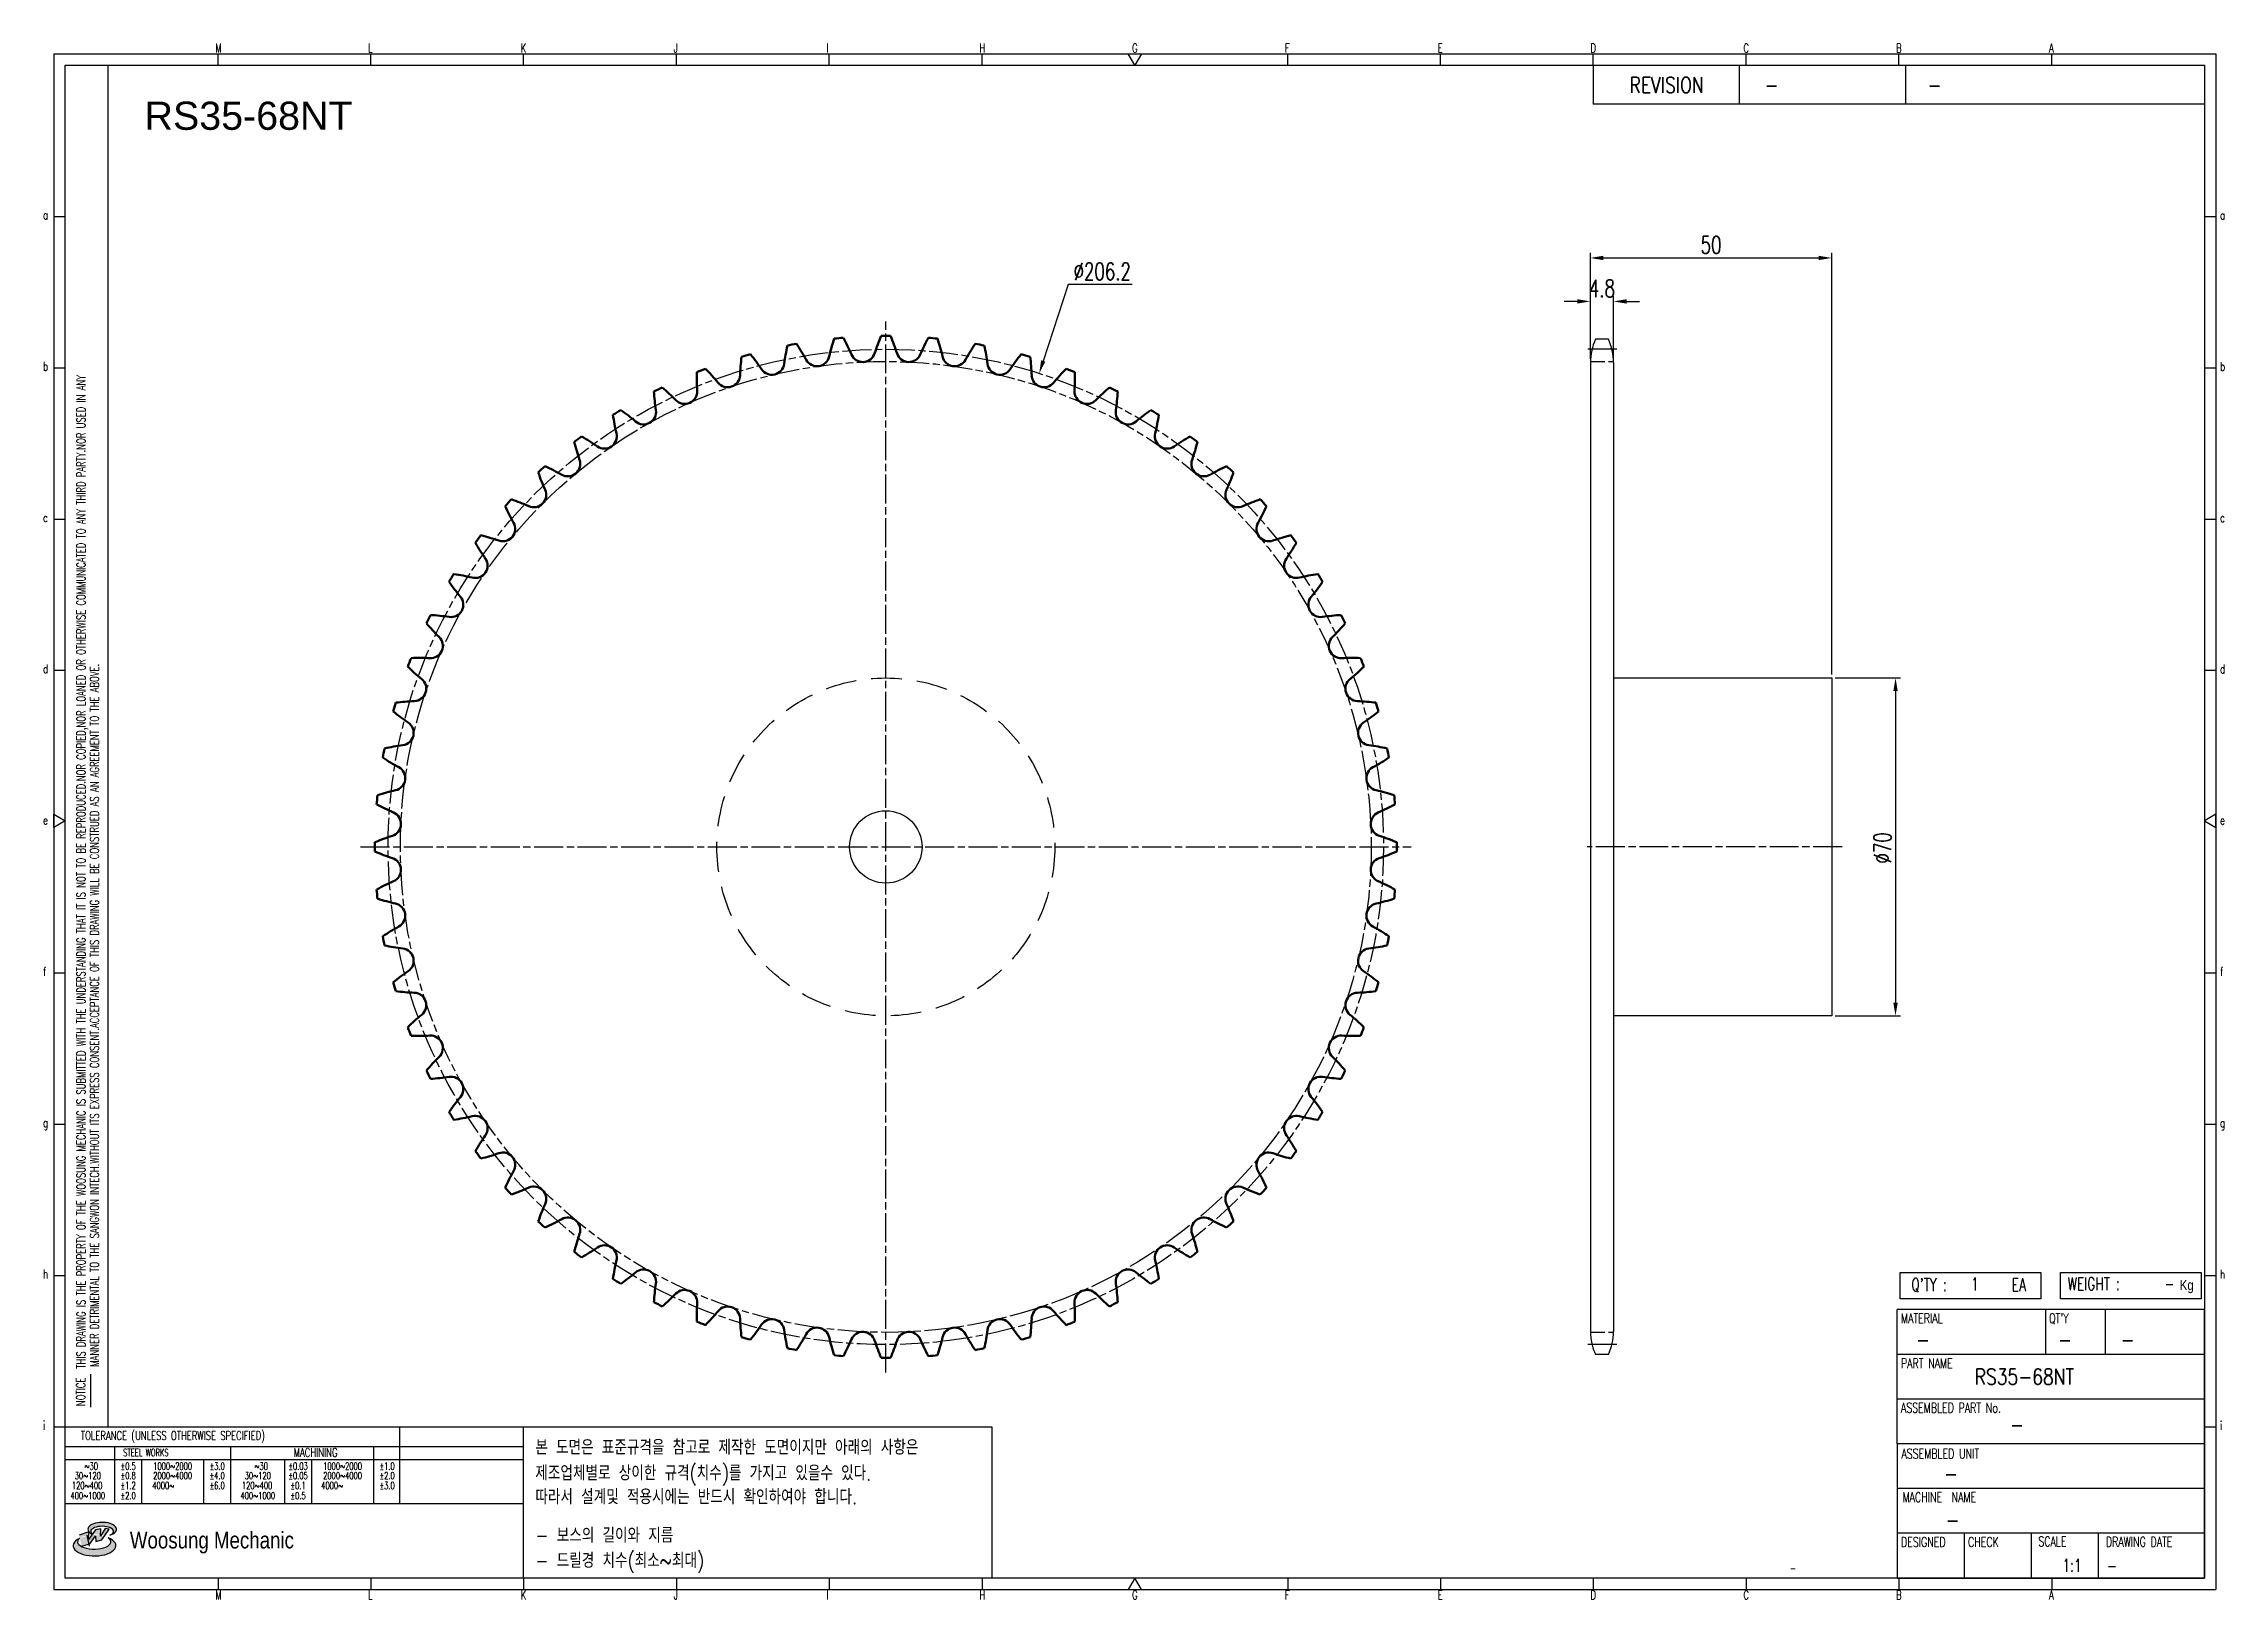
# Model space of a CAD drawing. Header units: millimetres. Extents: x -44812 to -44360, y 1096 to 1418.
import ezdxf
from ezdxf.enums import TextEntityAlignment as Align

# ---------------------------------------------------------------- set-up
doc = ezdxf.new("R2010")
doc.units = ezdxf.units.MM
for name, pattern in [('AM_ISO02W050', [7.5, 6, -1.5]), ('AM_ISO02W050x2', [3.75, 3, -0.75]), ('AM_ISO08W050', [18, 12, -1.5, 3, -1.5]), ('AM_ISO08W050x2', [9, 6, -0.75, 1.5, -0.75]), ('HIDDEN', [9.525, 6.35, -3.175])]:
    doc.linetypes.add(name, pattern=pattern)
for name, color, linetype, lineweight in [('AM_0N', 7, 'Continuous', 50), ('AM_3N', 6, 'AM_ISO02W050', 25), ('AM_7', 4, 'AM_ISO08W050', 25), ('AM_7N', 4, 'AM_ISO08W050', 25)]:
    doc.layers.add(name, color=color, linetype=linetype, lineweight=lineweight)
for name, color, linetype in [('HL', 2, 'HIDDEN'), ('S-DIM', 7, 'Continuous'), ('TITLE', 7, 'Continuous'), ('도면레이아웃', 7, 'Continuous')]:
    doc.layers.add(name, color=color, linetype=linetype)
doc.styles.add('HAN', font='ROMANS.shx', dxfattribs={"width": 0.7, "bigfont": 'whgtxt.shx'})
doc.styles.add('HKD_ST2', font='romans.shx', dxfattribs={"width": 0.7, "height": 4, "bigfont": '@extfont2.shx'})
doc.styles.add('HSG', font='SIMPLEX.shx', dxfattribs={"width": 0.7, "bigfont": 'HSG.shx'})
doc.styles.add('ROMANS', font='romans.shx', dxfattribs={"width": 0.7, "bigfont": 'whgtxt.shx'})
doc.styles.add('SLDTEXTSTYLE4', font='arial.ttf', dxfattribs={"width": 0.8})
doc.styles.get("Standard").update_dxf_attribs({"font": 'arial.ttf'})
doc.dimstyles.new('APP6', dxfattribs={"dimscale": 1.5, "dimtxt": 2.4, "dimasz": 1.8, "dimexe": 0.7, "dimexo": 0.5, "dimgap": 0.6, "dimtad": 1, "dimtoh": 1, "dimdec": 1, "dimrnd": 0.01, "dimzin": 9, "dimdsep": 46, "dimtxsty": 'HSG', "dimcen": 0, "dimclrd": 1, "dimclre": 1, "dimclrt": 256, "dimazin": 2, "dimtp": 1, "dimtm": 1, "dimtfac": 0.5, "dimtdec": 1, "dimtofl": 0, "dimtmove": 0, "dimatfit": 3, "dimfxl": 0, "dimtvp": 1, "dimtolj": 2, "dimlwd": -1, "dimlwe": -1, "dimarcsym": 0})

# ---------------------------------------------------------------- blocks, each defined once
blk = doc.blocks.new('SUYWSHJH')
at = {"layer": '도면레이아웃'}
h = blk.add_hatch(color=10, dxfattribs=at)
h.paths.add_polyline_path([(1.544, 35.177), (1.554, 34.966), (1.779, 35.034), (2.054, 35.422), (1.908, 35.446), (1.728, 35.167), (1.741, 35.439), (1.547, 35.405), (1.292, 35.041), (1.295, 35.33), (0.943, 35.208), (1.03, 34.8), (1.336, 34.885)])
edge = h.paths.add_edge_path()
edge.add_ellipse((1.795, 35.421), major_axis=(-0.53, 0), ratio=0.487785, start_angle=122.36065, end_angle=403.39574)
edge.add_line((1.411, 35.244), (1.419, 35.261))
edge.add_ellipse((1.798, 35.344), major_axis=(-0.423, 0), ratio=0.444396, start_angle=131.58977, end_angle=386.19408, ccw=False)
edge = h.paths.add_edge_path()
edge.add_ellipse((1.512, 34.815), major_axis=(-0.793, 0), ratio=0.480113, start_angle=314.67633, end_angle=590.85213)
edge.add_ellipse((1.501, 34.958), major_axis=(-0.62, 0), ratio=0.43311, start_angle=331.7024, end_angle=574.42495, ccw=False)
for p, q in [((0, 90.118), (80.15, 90.118)), ((0, 90.118), (0, 33.191)), ((6.089, 89.693), (6.089, 90.118)), ((11.753, 89.693), (11.753, 90.118)), ((17.418, 89.693), (17.418, 90.118)), ((23.082, 89.693), (23.082, 90.118)), ((28.746, 89.693), (28.746, 90.118)), ((34.411, 89.693), (34.411, 90.118)), ((45.739, 89.693), (45.739, 90.118)), ((51.404, 89.693), (51.404, 90.118)), ((57.068, 89.693), (57.068, 90.118)), ((62.732, 89.693), (62.732, 90.118)), ((68.397, 89.693), (68.397, 90.118)), ((74.061, 89.693), (74.061, 90.118)), ((80.15, 90.118), (80.15, 33.191)), ((0, 84.085), (0.425, 84.085)), ((79.725, 84.085), (80.15, 84.085)), ((0, 78.478), (0.425, 78.478)), ((79.725, 78.478), (80.15, 78.478)), ((0, 72.87), (0.425, 72.87)), ((79.725, 72.87), (80.15, 72.87)), ((0, 67.262), (0.425, 67.262)), ((79.725, 67.262), (80.15, 67.262)), ((0, 56.047), (0.425, 56.047)), ((79.725, 56.047), (80.15, 56.047)), ((0, 50.439), (0.425, 50.439)), ((79.725, 50.439), (80.15, 50.439)), ((0, 44.832), (0.425, 44.832)), ((79.725, 44.832), (80.15, 44.832)), ((1.377, 39.947), (1.377, 41.174)), ((0, 39.224), (0.425, 39.224)), ((79.725, 39.224), (80.15, 39.224)), ((0, 33.191), (80.15, 33.191)), ((6.089, 33.616), (6.089, 33.191)), ((11.753, 33.616), (11.753, 33.191)), ((17.418, 33.616), (17.418, 33.191)), ((23.082, 33.616), (23.082, 33.191)), ((28.746, 33.616), (28.746, 33.191)), ((34.411, 33.616), (34.411, 33.191)), ((45.739, 33.616), (45.739, 33.191)), ((51.404, 33.616), (51.404, 33.191)), ((57.068, 33.616), (57.068, 33.191)), ((62.732, 33.616), (62.732, 33.191)), ((68.397, 33.616), (68.397, 33.191)), ((74.061, 33.616), (74.061, 33.191))]:
    blk.add_line(p, q)
at = {"color": 2}
for p, q in [((2.017, 39.224), (2.017, 89.693)), ((0.425, 39.224), (17.418, 39.224)), ((12.816, 39.224), (12.816, 36.382)), ((17.418, 33.616), (17.418, 39.224)), ((0.425, 38.487), (17.418, 38.487)), ((0.425, 38.012), (17.418, 38.012)), ((2.257, 38.487), (2.257, 36.382)), ((3.257, 38.012), (3.257, 36.382)), ((5.557, 38.012), (5.557, 36.382)), ((6.557, 38.5), (6.557, 36.382)), ((8.557, 38.012), (8.557, 36.382)), ((9.557, 38.026), (9.557, 36.382)), ((11.857, 38.487), (11.857, 36.382)), ((0.425, 36.382), (17.418, 36.382))]:
    blk.add_line(p, q, dxfattribs=at)
at = {"color": 6, "ltscale": 0.5}
for p, q in [((57.068, 89.693), (57.068, 88.246)), ((62.47, 89.693), (62.47, 88.246)), ((68.635, 89.693), (68.635, 88.246)), ((79.725, 88.246), (57.068, 88.246)), ((68.336, 38.59), (68.336, 43.563)), ((79.725, 43.563), (68.336, 43.563)), ((73.827, 43.563), (73.827, 41.905)), ((76.037, 43.563), (76.037, 41.905)), ((79.725, 38.59), (79.725, 43.563)), ((79.725, 41.905), (68.336, 41.905)), ((79.725, 40.248), (68.336, 40.248)), ((68.336, 38.59), (68.336, 33.616)), ((79.725, 38.59), (68.336, 38.59)), ((79.725, 33.616), (79.725, 38.59)), ((79.725, 36.932), (68.336, 36.932)), ((79.725, 35.274), (68.336, 35.274)), ((70.822, 33.616), (70.822, 35.274)), ((73.309, 33.616), (73.309, 35.274)), ((75.796, 33.616), (75.796, 35.274)), ((68.336, 33.616), (79.725, 33.616))]:
    blk.add_line(p, q, dxfattribs=at)
for points in [[(40.075, 89.693), (39.83, 90.118), (40.32, 90.118)], [(0.425, 89.693), (79.725, 89.693), (79.725, 33.616), (0.425, 33.616)], [(0.425, 61.679), (0, 61.433), (0, 61.924)], [(79.725, 61.679), (80.15, 61.433), (80.15, 61.924)], [(40.075, 33.616), (39.83, 33.191), (40.32, 33.191)]]:
    blk.add_lwpolyline(points, close=True)
at = {"layer": 'TITLE', "color": 20}
for p, q in [((68.449, 43.961), (68.449, 44.936)), ((68.449, 44.936), (73.654, 44.936)), ((73.654, 44.936), (73.654, 43.961)), ((74.39, 43.961), (74.39, 44.936)), ((74.39, 44.936), (79.595, 44.936)), ((79.595, 44.936), (79.595, 43.961)), ((73.654, 43.961), (68.449, 43.961)), ((79.595, 43.961), (74.39, 43.961))]:
    blk.add_line(p, q, dxfattribs=at)
at = {"layer": '도면레이아웃'}
for p, q in [((1.295, 35.33), (0.943, 35.208)), ((1.03, 34.8), (1.336, 34.885)), ((1.224, 35.208), (1.311, 34.8)), ((1.224, 35.208), (1.224, 35.208)), ((1.547, 35.405), (1.292, 35.041)), ((1.292, 35.041), (1.295, 35.33)), ((1.336, 34.885), (1.544, 35.177)), ((1.419, 35.261), (1.411, 35.244)), ((1.544, 35.177), (1.554, 34.966)), ((1.741, 35.439), (1.547, 35.405)), ((1.554, 34.966), (1.779, 35.034)), ((1.908, 35.446), (1.728, 35.167)), ((1.728, 35.167), (1.741, 35.439)), ((1.779, 35.034), (2.054, 35.422)), ((2.054, 35.422), (1.908, 35.446))]:
    blk.add_line(p, q, dxfattribs=at)
for centre, major_axis, ratio, start_param, end_param in [((1.795, 35.421), (-0.53, 0), 0.487785, 2.135596, 7.040584), ((1.512, 34.815), (-0.793, 0), 0.480113, 5.492138, 10.312315), ((1.501, 34.958), (-0.62, 0), 0.43311, 5.789299, 10.025607), ((1.798, 35.344), (-0.423, 0), 0.444396, 2.296675, 6.740358)]:
    blk.add_ellipse(centre, major_axis=major_axis, ratio=ratio, start_param=start_param, end_param=end_param, dxfattribs=at)
at = {"color": 4, "style": 'HKD_ST2', "width": 0.7}
for s, p in [('M', (5.988, 90.164)), ('L', (11.652, 90.164)), ('K', (17.316, 90.164)), ('J', (22.981, 90.164)), ('I', (28.645, 90.164)), ('H', (34.309, 90.164)), ('G', (39.974, 90.164)), ('F', (45.638, 90.164)), ('E', (51.302, 90.164)), ('D', (56.967, 90.164)), ('C', (62.631, 90.164)), ('B', (68.295, 90.164)), ('A', (73.96, 90.164)), ('a', (-0.395, 83.976)), ('a', (80.305, 83.97)), ('b', (-0.395, 78.368)), ('b', (80.305, 78.362)), ('c', (-0.395, 72.76)), ('c', (80.305, 72.754)), ('d', (-0.395, 67.153)), ('d', (80.305, 67.147)), ('e', (-0.395, 61.545)), ('e', (80.305, 61.539)), ('f', (-0.395, 55.937)), ('f', (80.305, 55.931)), ('g', (-0.395, 50.33)), ('g', (80.305, 50.324)), ('h', (-0.395, 44.722)), ('h', (80.305, 44.716)), ('i', (-0.395, 39.114)), ('i', (80.305, 39.108)), ('M', (5.988, 32.824)), ('L', (11.652, 32.824)), ('K', (17.316, 32.824)), ('J', (22.981, 32.824)), ('I', (28.645, 32.824)), ('H', (34.309, 32.824)), ('G', (39.974, 32.824)), ('F', (45.638, 32.824)), ('E', (51.302, 32.824)), ('D', (56.967, 32.824)), ('C', (62.631, 32.824)), ('B', (68.295, 32.824)), ('A', (73.96, 32.824))]:
    blk.add_text(s, height=0.326, dxfattribs=at).set_placement(p)
for s, height, style, width, p in [('REVISION', 0.5806, 'HAN', 0.8, (58.415, 88.664)), ('-', 0.581, 'HAN', 0.8, (63.426, 88.664)), ('-', 0.581, 'HAN', 0.8, (69.468, 88.664)), ("Q'TY : ", 0.4746, 'HKD_ST2', 0.7, (68.857, 44.253)), ('1', 0.475, 'HKD_ST2', 0.7, (71.071, 44.275)), ('EA', 0.4746, 'HKD_ST2', 0.7, (72.578, 44.253)), ('WEIGHT : ', 0.4746, 'HKD_ST2', 0.7, (74.65, 44.286)), ('-', 0.581, 'HAN', 0.8, (69.029, 42.157)), ('-', 0.581, 'HAN', 0.8, (74.289, 42.157)), ('-', 0.581, 'HAN', 0.8, (76.623, 42.157)), ('-', 0.581, 'HAN', 0.8, (72.515, 39.013)), ('-', 0.581, 'HAN', 0.8, (70.067, 37.189)), ('-', 0.581, 'HAN', 0.8, (70.126, 35.48)), ('1:1', 0.4746, 'HKD_ST2', 0.7, (74.458, 33.848)), ('-', 0.475, 'HKD_ST2', 0.7, (76.112, 33.837))]:
    blk.add_text(s, height=height, dxfattribs=dict(style=style, width=width)).set_placement(p)
at = {"color": 1, "style": 'HKD_ST2', "width": 0.7}
for s, p in [(' THIS DRAWING IS THE PROPERTY OF THE WOOSUNG MECHANIC IS SUBMITTED WITH THE UNDERSTANDING THAT IT IS NOT TO BE REPRODUCED.NOR COPIED,NOR LOANED OR OTHERWISE COMMUNICATED TO ANY THIRD PARTY.NOR USED IN ANY', (1.173, 41.217)), ('MANNER DETRIMENTAL TO THE SANGWON INTECH.WITHOUT ITS EXPRESS CONSENT.ACCEPTANCE OF THIS DRAWING WILL BE CONSTRUED AS AN AGREEMENT TO THE ABOVE.', (1.672, 41.447))]:
    blk.add_text(s, height=0.326266, rotation=90, dxfattribs=at).set_placement(p)
at = {"style": 'HKD_ST2', "width": 0.7}
blk.add_text('-', height=0.475, dxfattribs=at).set_placement((78.613, 44.286), align=Align.RIGHT)
at = {"color": 4, "style": 'HKD_ST2', "width": 0.7}
for s, height, p in [('MATERIAL', 0.3651, (68.474, 43.425)), ("QT'Y", 0.3651, (73.965, 43.425)), ('PART NAME', 0.3651, (68.474, 41.756)), ('ASSEMBLED PART No.', 0.36511, (68.474, 40.109)), ('ASSEMBLED UNIT', 0.36511, (68.49, 38.408)), ('MACHINE  NAME', 0.36511, (68.532, 36.794)), ('DESIGNED', 0.3651, (68.474, 35.136)), ('CHECK', 0.3651, (70.961, 35.136)), ('SCALE', 0.3651, (73.566, 35.153)), ('DRAWING DATE', 0.36511, (76.071, 35.141))]:
    blk.add_text(s, height=height, dxfattribs=at).set_placement(p, align=Align.TOP_LEFT)
at = {"style": 'HKD_ST2', "width": 0.7}
blk.add_text('NOTICE', height=0.3263, rotation=90, dxfattribs=at).set_placement((1.163, 39.988))
for s, height, style, width, p in [('TOLERANCE (UNLESS OTHERWISE SPECIFIED)', 0.32627, 'HKD_ST2', 0.7, (4.417, 38.896)), ('-', 0.326, 'ROMANS', 0.65, (64.469, 33.975))]:
    blk.add_text(s, height=height, dxfattribs=dict(style=style, width=width)).set_placement(p, align=Align.MIDDLE_CENTER)
at = {"color": 4, "style": 'HKD_ST2', "width": 0.7}
for s, height, p in [('STEEL WORKS', 0.26101, (3.416, 38.268)), ('MACHINING', 0.3263, (9.707, 38.27)), ('%%P0.5', 0.261, (2.757, 37.762)), ('%%P0.8', 0.261, (2.757, 37.411)), ('%%P3.0', 0.261, (6.057, 37.762)), ('%%P4.0', 0.261, (6.057, 37.411)), ('%%P0.03', 0.261, (9.057, 37.762)), ('%%P0.05', 0.261, (9.057, 37.411)), ('%%P1.0', 0.261, (12.357, 37.762)), ('%%P2.0', 0.261, (12.357, 37.411)), ('%%P1.2', 0.261, (2.757, 37.045)), ('%%P2.0', 0.261, (2.757, 36.67)), ('%%P6.0', 0.261, (6.057, 37.045)), ('%%P0.1', 0.261, (9.057, 37.045)), ('%%P0.5', 0.261, (9.057, 36.67)), ('%%P3.0', 0.261, (12.357, 37.045))]:
    blk.add_text(s, height=height, dxfattribs=at).set_placement(p, align=Align.MIDDLE)
for s, height, p in [('30%%126120', 0.261, (1.263, 37.411)), ('%%12630', 0.261, (1.389, 37.762)), ('2000%%1264000', 0.26101, (4.407, 37.411)), ('1000%%1262000', 0.26101, (4.407, 37.762)), ('30%%126120', 0.261, (7.563, 37.411)), ('%%12630', 0.261, (7.689, 37.762)), ('2000%%1264000', 0.26101, (10.707, 37.411)), ('1000%%1262000', 0.26101, (10.707, 37.762)), ('400%%1261000', 0.26101, (1.263, 36.67)), ('120%%126400', 0.26101, (1.237, 37.045)), ('4000%%126', 0.261, (4.061, 37.045)), ('400%%1261000', 0.26101, (7.563, 36.67)), ('120%%126400', 0.26101, (7.537, 37.045)), ('4000%%126', 0.261, (10.321, 37.045))]:
    blk.add_text(s, height=height, dxfattribs=at).set_placement(p, align=Align.MIDDLE_CENTER)
at = {"color": 1, "style": 'SLDTEXTSTYLE4', "width": 0.8}
blk.add_text('Woosung Mechanic', height=0.61957, dxfattribs=at).set_placement((2.822, 34.711))
at = {"layer": 'TITLE', "width": 0.8}
blk.add_text('Kg', height=0.3789, dxfattribs=at).set_placement((78.807, 44.286))
blk = doc.blocks.new('*D809')
at = {"layer": 'Defpoints', "color": 0, "transparency": 16777216}
for p in [(-44486.82, 1364.44), (-44491.62, 1351.81), (-44486.82, 1351.81)]:
    blk.add_point(p, dxfattribs=at)
at = {"layer": 'S-DIM', "color": 1, "transparency": 16777216}
for p, q in [((-44491.62, 1352.56), (-44491.62, 1365.49)), ((-44486.82, 1352.56), (-44486.82, 1365.49)), ((-44494.32, 1364.44), (-44497.02, 1364.44)), ((-44484.12, 1364.44), (-44481.42, 1364.44))]:
    blk.add_line(p, q, dxfattribs=at)
for points in [[(-44494.32, 1364.89), (-44494.32, 1363.99), (-44491.62, 1364.44)], [(-44484.12, 1364.89), (-44484.12, 1363.99), (-44486.82, 1364.44)]]:
    blk.add_solid(points, dxfattribs=at)
at = {"layer": 'S-DIM', "transparency": 16777216, "insert": (-44489.22, 1367.14), "char_height": 3.6, "attachment_point": 5, "style": 'HSG'}
blk.add_mtext('\\A2;4.8', dxfattribs=at)
blk = doc.blocks.new('*D810')
at = {"layer": 'Defpoints', "color": 0, "transparency": 16777216}
for p in [(-44441.62, 1373.44), (-44491.62, 1351.81), (-44441.62, 1286.41)]:
    blk.add_point(p, dxfattribs=at)
at = {"layer": 'S-DIM', "color": 1, "transparency": 16777216}
for p, q in [((-44491.62, 1352.56), (-44491.62, 1374.49)), ((-44441.62, 1287.16), (-44441.62, 1374.49)), ((-44488.92, 1373.44), (-44444.32, 1373.44))]:
    blk.add_line(p, q, dxfattribs=at)
for points in [[(-44488.92, 1373.89), (-44488.92, 1372.99), (-44491.62, 1373.44)], [(-44444.32, 1373.89), (-44444.32, 1372.99), (-44441.62, 1373.44)]]:
    blk.add_solid(points, dxfattribs=at)
at = {"layer": 'S-DIM', "transparency": 16777216, "insert": (-44466.62, 1376.14), "char_height": 3.6, "attachment_point": 5, "style": 'HSG'}
blk.add_mtext('\\A2;50', dxfattribs=at)
blk = doc.blocks.new('*D811')
at = {"layer": 'Defpoints', "color": 0, "transparency": 16777216}
for p in [(-44441.62, 1286.41), (-44441.62, 1216.41), (-44428.39, 1216.41)]:
    blk.add_point(p, dxfattribs=at)
at = {"layer": 'S-DIM', "color": 1, "transparency": 16777216}
for p, q in [((-44440.87, 1286.41), (-44427.34, 1286.41)), ((-44428.39, 1283.71), (-44428.39, 1219.11)), ((-44440.87, 1216.41), (-44427.34, 1216.41))]:
    blk.add_line(p, q, dxfattribs=at)
for points in [[(-44428.84, 1283.71), (-44427.94, 1283.71), (-44428.39, 1286.41)], [(-44428.84, 1219.11), (-44427.94, 1219.11), (-44428.39, 1216.41)]]:
    blk.add_solid(points, dxfattribs=at)
at = {"layer": 'S-DIM', "transparency": 16777216, "insert": (-44431.09, 1251.2), "char_height": 3.6, "attachment_point": 5, "rotation": 90, "style": 'HSG'}
blk.add_mtext('\\A2;%%c70', dxfattribs=at)
blk = doc.blocks.new('*D812')
at = {"layer": 'Defpoints', "color": 0, "transparency": 16777216}
for p in [(-44605.83, 1349.51), (-44669.38, 1153.31)]:
    blk.add_point(p, dxfattribs=at)
at = {"layer": 'S-DIM', "color": 1, "transparency": 16777216}
for p, q in [((-44599.85, 1367.96), (-44605, 1352.08)), ((-44586.59, 1367.96), (-44599.85, 1367.96))]:
    blk.add_line(p, q, dxfattribs=at)
blk.add_solid([(-44605.43, 1352.22), (-44604.57, 1351.94), (-44605.83, 1349.51)], dxfattribs=at)
at = {"layer": 'S-DIM', "transparency": 16777216, "insert": (-44592.77, 1370.66), "char_height": 3.6, "attachment_point": 5, "style": 'HSG'}
blk.add_mtext('\\A2;∅206.2', dxfattribs=at)

msp = doc.modelspace()

# ---------------------------------------------------------------- linework, layer by layer
for p, q in [((-44487.89, 1356.61), (-44490.55, 1356.61)), ((-44491.62, 1351.81), (-44491.62, 1151.01)), ((-44486.82, 1351.81), (-44486.82, 1151.01)), ((-44487.89, 1146.21), (-44490.55, 1146.21))]:
    msp.add_line(p, q)
msp.add_lwpolyline([(-44486.82, 1286.41), (-44441.62, 1286.41), (-44441.62, 1216.41), (-44486.82, 1216.41)])
at = {"color": 4}
msp.add_lwpolyline([(-44712.66, 1131.28), (-44615.62, 1131.28), (-44615.62, 1099.93), (-44712.66, 1099.93)], close=True, dxfattribs=at)
msp.add_circle((-44637.61, 1251.41), 7.5)
for centre, start, end in [((-44480.32, 1351.81), 154.8633, 180), ((-44498.12, 1351.81), 0, 25.1367), ((-44480.32, 1151.01), 180, 205.1367), ((-44498.12, 1151.01), 334.8633, 0)]:
    msp.add_arc(centre, 11.3, start, end)
at = {"layer": 'AM_0N'}
for centre, radius, start, end in [((-44637.61, 1251.41), 105.87, 100.0676, 101.1089), ((-44691.57, 1331.91), 42.67, 28.6029, 33.7994), ((-44607.73, 1343.61), 42.67, 162.083, 167.2794), ((-44637.61, 1251.41), 105.87, 94.7735, 95.8148), ((-44683.91, 1336.55), 42.67, 23.3088, 28.5053), ((-44599.35, 1340.46), 42.67, 156.7888, 161.9853), ((-44637.61, 1251.41), 105.87, 89.4794, 90.5206), ((-44675.86, 1340.46), 42.67, 18.0147, 23.2112), ((-44591.3, 1336.55), 42.67, 151.4947, 156.6912), ((-44637.61, 1251.41), 105.87, 84.1852, 85.2265), ((-44667.48, 1343.61), 42.67, 12.7206, 17.917), ((-44583.64, 1331.91), 42.67, 146.2006, 151.3971), ((-44637.61, 1251.41), 105.87, 78.8911, 79.9324), ((-44625.18, 1347.53), 42.67, 172.6712, 177.8676), ((-44637.61, 1251.41), 105.87, 105.3617, 106.403), ((-44698.77, 1326.59), 42.67, 33.8971, 39.0935), ((-44661.22, 1351.82), 2.57, 213.8971, 352.5735), ((-44616.36, 1345.97), 42.67, 167.3771, 172.5735), ((-44651.86, 1353.57), 2.57, 208.6029, 347.2794), ((-44642.37, 1354.45), 2.57, 203.3088, 341.9853), ((-44632.84, 1354.45), 2.57, 198.0147, 336.6912), ((-44623.35, 1353.57), 2.57, 192.7206, 331.3971), ((-44658.85, 1345.97), 42.67, 7.4265, 12.6229), ((-44613.99, 1351.82), 2.57, 187.4265, 326.1029), ((-44576.44, 1326.59), 42.67, 140.9065, 146.1029), ((-44637.61, 1251.41), 105.87, 73.597, 74.6383), ((-44650.03, 1347.53), 42.67, 2.1324, 7.3288), ((-44637.61, 1251.41), 105.87, 115.9499, 116.9912), ((-44711.54, 1314.07), 42.67, 44.4853, 49.6817), ((-44634.1, 1348.26), 42.67, 177.9653, 183.1618), ((-44637.61, 1251.41), 105.87, 110.6558, 111.6971), ((-44705.45, 1320.62), 42.67, 39.1912, 44.3876), ((-44670.38, 1349.21), 2.57, 219.1912, 357.8676), ((-44604.83, 1349.21), 2.57, 182.1324, 320.8088), ((-44569.77, 1320.62), 42.67, 135.6124, 140.8088), ((-44637.61, 1251.41), 105.87, 68.3029, 69.3442), ((-44641.11, 1348.26), 42.67, 356.8382, 2.0347), ((-44563.67, 1314.07), 42.67, 130.3183, 135.5147), ((-44637.61, 1251.41), 105.87, 63.0088, 64.0501), ((-44643.05, 1348.17), 42.67, 183.2594, 188.4559), ((-44679.27, 1345.77), 2.57, 224.4853, 3.1618), ((-44595.94, 1345.77), 2.57, 176.8382, 315.5147), ((-44632.16, 1348.17), 42.67, 351.5441, 356.7406), ((-44637.61, 1251.41), 105.87, 121.2441, 122.2853), ((-44651.96, 1347.26), 42.67, 188.5536, 193.75), ((-44717.01, 1306.98), 42.67, 49.7794, 54.9759), ((-44687.8, 1341.52), 2.57, 229.7794, 8.4559), ((-44587.41, 1341.52), 2.57, 171.5441, 310.2206), ((-44558.2, 1306.98), 42.67, 125.0241, 130.2206), ((-44637.61, 1251.41), 105.87, 57.7147, 58.7559), ((-44623.25, 1347.26), 42.67, 346.25, 351.4464), ((-44637.61, 1251.41), 105.87, 126.5382, 127.5795), ((-44660.74, 1345.53), 42.67, 193.8477, 199.0441), ((-44721.8, 1299.42), 42.67, 55.0735, 60.27), ((-44695.9, 1336.51), 2.57, 235.0735, 13.75), ((-44579.31, 1336.51), 2.57, 166.25, 304.9265), ((-44553.41, 1299.42), 42.67, 119.73, 124.9265), ((-44637.61, 1251.41), 105.87, 52.4205, 53.4618), ((-44614.47, 1345.53), 42.67, 340.9559, 346.1523), ((-44637.61, 1251.41), 105.87, 131.8323, 132.8736), ((-44669.32, 1342.99), 42.67, 199.1418, 204.3382), ((-44725.87, 1291.44), 42.67, 60.3676, 65.5641), ((-44703.5, 1330.76), 2.57, 240.3676, 19.0441), ((-44571.71, 1330.76), 2.57, 160.9559, 299.6324), ((-44549.34, 1291.44), 42.67, 114.4359, 119.6324), ((-44605.89, 1342.99), 42.67, 335.6618, 340.8582), ((-44637.61, 1251.41), 105.87, 47.1264, 48.1677), ((-44710.54, 1324.35), 2.57, 245.6618, 24.3382), ((-44564.67, 1324.35), 2.57, 155.6618, 294.3382), ((-44637.61, 1251.41), 105.87, 137.1264, 138.1677), ((-44677.64, 1339.67), 42.67, 204.4359, 209.6324), ((-44729.18, 1283.13), 42.67, 65.6618, 70.8582), ((-44546.03, 1283.13), 42.67, 109.1418, 114.3382), ((-44597.57, 1339.67), 42.67, 330.3676, 335.5641), ((-44637.61, 1251.41), 105.87, 41.8323, 42.8736), ((-44637.61, 1251.41), 105.87, 142.4205, 143.4618), ((-44731.72, 1274.54), 42.67, 70.9559, 76.1523), ((-44716.96, 1317.31), 2.57, 250.9559, 29.6324), ((-44558.25, 1317.31), 2.57, 150.3676, 289.0441), ((-44543.49, 1274.54), 42.67, 103.8477, 109.0441), ((-44637.61, 1251.41), 105.87, 36.5382, 37.5795), ((-44722.7, 1309.7), 2.57, 256.25, 34.9265), ((-44685.61, 1335.6), 42.67, 209.73, 214.9265), ((-44552.51, 1309.7), 2.57, 145.0735, 283.75), ((-44589.6, 1335.6), 42.67, 325.0735, 330.27), ((-44637.61, 1251.41), 105.87, 147.7147, 148.7559), ((-44693.17, 1330.81), 42.67, 215.0241, 220.2206), ((-44733.45, 1265.76), 42.67, 76.25, 81.4464), ((-44541.76, 1265.76), 42.67, 98.5536, 103.75), ((-44582.04, 1330.81), 42.67, 319.7794, 324.9759), ((-44637.61, 1251.41), 105.87, 31.2441, 32.2853), ((-44727.72, 1301.6), 2.57, 261.5441, 40.2206), ((-44547.49, 1301.6), 2.57, 139.7794, 278.4559), ((-44637.61, 1251.41), 105.87, 153.0088, 154.0501), ((-44700.26, 1325.35), 42.67, 220.3183, 225.5147), ((-44734.37, 1256.86), 42.67, 81.5441, 86.7406), ((-44540.84, 1256.86), 42.67, 93.2594, 98.4559), ((-44574.95, 1325.35), 42.67, 314.4853, 319.6817), ((-44637.61, 1251.41), 105.87, 25.9499, 26.9912), ((-44731.96, 1293.07), 2.57, 266.8382, 45.5147), ((-44543.25, 1293.07), 2.57, 134.4853, 273.1618), ((-44637.61, 1251.41), 105.87, 158.3029, 159.3442), ((-44706.82, 1319.25), 42.67, 225.6124, 230.8088), ((-44734.46, 1247.91), 42.67, 86.8382, 92.0347), ((-44540.75, 1247.91), 42.67, 87.9653, 93.1618), ((-44568.39, 1319.25), 42.67, 309.1912, 314.3876), ((-44637.61, 1251.41), 105.87, 20.6558, 21.6971), ((-44735.4, 1284.19), 2.57, 272.1324, 50.8088), ((-44539.81, 1284.19), 2.57, 129.1912, 267.8676), ((-44637.61, 1251.41), 105.87, 163.597, 164.6383), ((-44712.78, 1312.58), 42.67, 230.9065, 236.1029), ((-44733.72, 1238.98), 42.67, 92.1324, 97.3288), ((-44541.49, 1238.98), 42.67, 82.6712, 87.8676), ((-44562.43, 1312.58), 42.67, 303.8971, 309.0935), ((-44637.61, 1251.41), 105.87, 15.3617, 16.403), ((-44738.01, 1275.03), 2.57, 277.4265, 56.1029), ((-44537.2, 1275.03), 2.57, 123.8971, 262.5735), ((-44637.61, 1251.41), 105.87, 168.8911, 169.9324), ((-44718.11, 1305.38), 42.67, 236.2006, 241.3971), ((-44732.17, 1230.17), 42.67, 97.4265, 102.6229), ((-44543.05, 1230.17), 42.67, 77.3771, 82.5735), ((-44557.1, 1305.38), 42.67, 298.6029, 303.7994), ((-44637.61, 1251.41), 105.87, 10.0676, 11.1089), ((-44739.76, 1265.66), 2.57, 282.7206, 61.3971), ((-44535.45, 1265.66), 2.57, 118.6029, 257.2794), ((-44637.61, 1251.41), 105.87, 174.1852, 175.2265), ((-44729.8, 1221.53), 42.67, 102.7206, 107.917), ((-44545.41, 1221.53), 42.67, 72.083, 77.2794), ((-44637.61, 1251.41), 105.87, 4.7735, 5.8148), ((-44722.74, 1297.72), 42.67, 241.4947, 246.6912), ((-44740.64, 1256.17), 2.57, 288.0147, 66.6912), ((-44534.57, 1256.17), 2.57, 113.3088, 251.9853), ((-44552.47, 1297.72), 42.67, 293.3088, 298.5053), ((-44726.65, 1213.15), 42.67, 108.0147, 113.2112), ((-44637.61, 1251.41), 105.87, 179.4794, 180.5206), ((-44548.56, 1213.15), 42.67, 66.7888, 71.9853), ((-44637.61, 1251.41), 105.87, 359.4794, 0.5206), ((-44726.65, 1289.67), 42.67, 246.7888, 251.9853), ((-44740.64, 1246.65), 2.57, 293.3088, 71.9853), ((-44534.57, 1246.65), 2.57, 108.0147, 246.6912), ((-44548.56, 1289.67), 42.67, 288.0147, 293.2112), ((-44722.74, 1205.1), 42.67, 113.3088, 118.5053), ((-44552.47, 1205.1), 42.67, 61.4947, 66.6912), ((-44637.61, 1251.41), 105.87, 184.7735, 185.8148), ((-44729.8, 1281.29), 42.67, 252.083, 257.2794), ((-44739.76, 1237.16), 2.57, 298.6029, 77.2794), ((-44535.45, 1237.16), 2.57, 102.7206, 241.3971), ((-44545.41, 1281.29), 42.67, 282.7206, 287.917), ((-44637.61, 1251.41), 105.87, 354.1852, 355.2265), ((-44718.11, 1197.44), 42.67, 118.6029, 123.7994), ((-44557.1, 1197.44), 42.67, 56.2006, 61.3971), ((-44637.61, 1251.41), 105.87, 190.0676, 191.1089), ((-44732.17, 1272.65), 42.67, 257.3771, 262.5735), ((-44738.01, 1227.8), 2.57, 303.8971, 82.5735), ((-44537.2, 1227.8), 2.57, 97.4265, 236.1029), ((-44543.05, 1272.65), 42.67, 277.4265, 282.6229), ((-44637.61, 1251.41), 105.87, 348.8911, 349.9324), ((-44712.78, 1190.25), 42.67, 123.8971, 129.0935), ((-44562.43, 1190.25), 42.67, 50.9065, 56.1029), ((-44637.61, 1251.41), 105.87, 195.3617, 196.403), ((-44733.72, 1263.84), 42.67, 262.6712, 267.8676), ((-44735.4, 1218.63), 2.57, 309.1912, 87.8676), ((-44539.81, 1218.63), 2.57, 92.1324, 230.8088), ((-44541.49, 1263.84), 42.67, 272.1324, 277.3288), ((-44637.61, 1251.41), 105.87, 343.597, 344.6383), ((-44706.82, 1183.57), 42.67, 129.1912, 134.3876), ((-44568.39, 1183.57), 42.67, 45.6124, 50.8088), ((-44637.61, 1251.41), 105.87, 200.6558, 201.6971), ((-44734.46, 1254.92), 42.67, 267.9653, 273.1618), ((-44731.96, 1209.75), 2.57, 314.4853, 93.1618), ((-44543.25, 1209.75), 2.57, 86.8382, 225.5147), ((-44540.75, 1254.92), 42.67, 266.8382, 272.0347), ((-44637.61, 1251.41), 105.87, 338.3029, 339.3442), ((-44700.26, 1177.47), 42.67, 134.4853, 139.6817), ((-44574.95, 1177.47), 42.67, 40.3183, 45.5147), ((-44637.61, 1251.41), 105.87, 205.9499, 206.9912), ((-44734.37, 1245.96), 42.67, 273.2594, 278.4559), ((-44727.72, 1201.22), 2.57, 319.7794, 98.4559), ((-44547.49, 1201.22), 2.57, 81.5441, 220.2206), ((-44540.84, 1245.96), 42.67, 261.5441, 266.7406), ((-44637.61, 1251.41), 105.87, 333.0088, 334.0501), ((-44693.17, 1172.01), 42.67, 139.7794, 144.9759), ((-44582.04, 1172.01), 42.67, 35.0241, 40.2206), ((-44637.61, 1251.41), 105.87, 211.2441, 212.2853), ((-44733.45, 1237.06), 42.67, 278.5536, 283.75), ((-44722.7, 1193.12), 2.57, 325.0735, 103.75), ((-44552.51, 1193.12), 2.57, 76.25, 214.9265), ((-44541.76, 1237.06), 42.67, 256.25, 261.4464), ((-44637.61, 1251.41), 105.87, 327.7147, 328.7559), ((-44685.61, 1167.22), 42.67, 145.0735, 150.27), ((-44589.6, 1167.22), 42.67, 29.73, 34.9265), ((-44637.61, 1251.41), 105.87, 216.5382, 217.5795), ((-44731.72, 1228.28), 42.67, 283.8477, 289.0441), ((-44716.96, 1185.52), 2.57, 330.3676, 109.0441), ((-44677.64, 1163.15), 42.67, 150.3676, 155.5641), ((-44558.25, 1185.52), 2.57, 70.9559, 209.6324), ((-44597.57, 1163.15), 42.67, 24.4359, 29.6324), ((-44543.49, 1228.28), 42.67, 250.9559, 256.1523), ((-44637.61, 1251.41), 105.87, 322.4205, 323.4618), ((-44637.61, 1251.41), 105.87, 221.8323, 222.8736), ((-44729.18, 1219.69), 42.67, 289.1418, 294.3382), ((-44710.54, 1178.47), 2.57, 335.6618, 114.3382), ((-44564.67, 1178.47), 2.57, 65.6618, 204.3382), ((-44546.03, 1219.69), 42.67, 245.6618, 250.8582), ((-44637.61, 1251.41), 105.87, 317.1264, 318.1677), ((-44669.32, 1159.83), 42.67, 155.6618, 160.8582), ((-44605.89, 1159.83), 42.67, 19.1418, 24.3382), ((-44637.61, 1251.41), 105.87, 227.1264, 228.1677), ((-44725.87, 1211.38), 42.67, 294.4359, 299.6324), ((-44703.5, 1172.06), 2.57, 340.9559, 119.6324), ((-44660.74, 1157.3), 42.67, 160.9559, 166.1523), ((-44571.71, 1172.06), 2.57, 60.3676, 199.0441), ((-44614.47, 1157.3), 42.67, 13.8477, 19.0441), ((-44549.34, 1211.38), 42.67, 240.3676, 245.5641), ((-44637.61, 1251.41), 105.87, 311.8323, 312.8736), ((-44637.61, 1251.41), 105.87, 232.4205, 233.4618), ((-44721.8, 1203.4), 42.67, 299.73, 304.9265), ((-44695.9, 1166.31), 2.57, 346.25, 124.9265), ((-44579.31, 1166.31), 2.57, 55.0735, 193.75), ((-44553.41, 1203.4), 42.67, 235.0735, 240.27), ((-44637.61, 1251.41), 105.87, 306.5382, 307.5795), ((-44651.96, 1155.56), 42.67, 166.25, 171.4464), ((-44637.61, 1251.41), 105.87, 237.7147, 238.7559), ((-44717.01, 1195.84), 42.67, 305.0241, 310.2206), ((-44687.8, 1161.3), 2.57, 351.5441, 130.2206), ((-44587.41, 1161.3), 2.57, 49.7794, 188.4559), ((-44558.2, 1195.84), 42.67, 229.7794, 234.9759), ((-44637.61, 1251.41), 105.87, 301.2441, 302.2853), ((-44623.25, 1155.56), 42.67, 8.5536, 13.75), ((-44643.05, 1154.65), 42.67, 171.5441, 176.7406), ((-44637.61, 1251.41), 105.87, 243.0088, 244.0501), ((-44711.54, 1188.75), 42.67, 310.3183, 315.5147), ((-44679.27, 1157.05), 2.57, 356.8382, 135.5147), ((-44634.1, 1154.56), 42.67, 176.8382, 182.0347), ((-44595.94, 1157.05), 2.57, 44.4853, 183.1618), ((-44641.11, 1154.56), 42.67, 357.9653, 3.1618), ((-44563.67, 1188.75), 42.67, 224.4853, 229.6817), ((-44637.61, 1251.41), 105.87, 295.9499, 296.9912), ((-44632.16, 1154.65), 42.67, 3.2594, 8.4559), ((-44637.61, 1251.41), 105.87, 248.3029, 249.3442), ((-44705.45, 1182.2), 42.67, 315.6124, 320.8088), ((-44670.38, 1153.61), 2.57, 2.1324, 140.8088), ((-44625.18, 1155.29), 42.67, 182.1324, 187.3288), ((-44698.77, 1176.23), 42.67, 320.9065, 326.1029), ((-44661.22, 1151), 2.57, 7.4265, 146.1029), ((-44613.99, 1151), 2.57, 33.8971, 172.5735), ((-44576.44, 1176.23), 42.67, 213.8971, 219.0935), ((-44650.03, 1155.29), 42.67, 352.6712, 357.8676), ((-44604.83, 1153.61), 2.57, 39.1912, 177.8676), ((-44569.77, 1182.2), 42.67, 219.1912, 224.3876), ((-44637.61, 1251.41), 105.87, 290.6558, 291.6971), ((-44637.61, 1251.41), 105.87, 253.597, 254.6383), ((-44616.36, 1156.85), 42.67, 187.4265, 192.6229), ((-44691.57, 1170.91), 42.67, 326.2006, 331.3971), ((-44651.86, 1149.25), 2.57, 12.7206, 151.3971), ((-44607.73, 1159.21), 42.67, 192.7206, 197.917), ((-44683.91, 1166.27), 42.67, 331.4947, 336.6912), ((-44642.37, 1148.37), 2.57, 18.0147, 156.6912), ((-44599.35, 1162.36), 42.67, 198.0147, 203.2112), ((-44675.86, 1162.36), 42.67, 336.7888, 341.9853), ((-44632.84, 1148.37), 2.57, 23.3088, 161.9853), ((-44591.3, 1166.27), 42.67, 203.3088, 208.5053), ((-44667.48, 1159.21), 42.67, 342.083, 347.2794), ((-44623.35, 1149.25), 2.57, 28.6029, 167.2794), ((-44583.64, 1170.91), 42.67, 208.6029, 213.7994), ((-44658.85, 1156.85), 42.67, 347.3771, 352.5735), ((-44637.61, 1251.41), 105.87, 285.3617, 286.403), ((-44637.61, 1251.41), 105.87, 258.8911, 259.9324), ((-44637.61, 1251.41), 105.87, 264.1852, 265.2265), ((-44637.61, 1251.41), 105.87, 269.4794, 270.5206), ((-44637.61, 1251.41), 105.87, 274.7735, 275.8148), ((-44637.61, 1251.41), 105.87, 280.0676, 281.1089)]:
    msp.add_arc(centre, radius, start, end, dxfattribs=at)
at = {"layer": 'AM_3N', "linetype": 'AM_ISO02W050x2'}
for p, q in [((-44491.62, 1351.97), (-44486.82, 1351.97)), ((-44491.62, 1150.85), (-44486.82, 1150.85))]:
    msp.add_line(p, q, dxfattribs=at)
at = {"layer": 'AM_7', "linetype": 'AM_ISO08W050x2'}
for p, q in [((-44486.16, 1354.53), (-44492.27, 1354.53)), ((-44439.47, 1251.41), (-44492.27, 1251.41)), ((-44486.16, 1148.29), (-44492.27, 1148.29))]:
    msp.add_line(p, q, dxfattribs=at)
for radius in [103.12, 100.58]:
    msp.add_circle((-44637.61, 1251.41), radius, dxfattribs=at)
at = {"layer": 'AM_7N', "linetype": 'AM_ISO08W050x2'}
for p, q in [((-44637.61, 1142.54), (-44637.61, 1360.28)), ((-44746.47, 1251.41), (-44528.74, 1251.41))]:
    msp.add_line(p, q, dxfattribs=at)
at = {"layer": 'HL'}
msp.add_circle((-44637.61, 1251.41), 35, dxfattribs=at)

# ---------------------------------------------------------------- block references
at = {"xscale": 5.589867528209523, "yscale": 5.589867528209523, "zscale": 5.589867528209523}
msp.add_blockref('SUYWSHJH', (-44810.02, 912.02), dxfattribs=at)

# ---------------------------------------------------------------- texts
at = {"color": 2}
msp.add_text('RS35-68NT', height=5.841, dxfattribs=at).set_placement((-44791.2, 1399.99))
at = {"style": 'HAN', "width": 0.8}
msp.add_text('RS35-68NT', height=3.246, dxfattribs=at).set_placement((-44411.98, 1140.01))
at = {"color": 4, "style": 'HAN', "width": 0.8}
for s, p in [('본 도면은 표준규격을 참고로 제작한 도면이지만 아래의 사항은', (-44710.23, 1125.48)), ('제조업체별로 상이한 규격(치수)를 가지고 있을수 있다.', (-44710.23, 1120.15)), ('따라서 설계및 적용시에는 반드시 확인하여야 합니다.', (-44710.23, 1115.21)), ('- 보스의 길이와 지름', (-44710.23, 1107.25)), ('- 드릴경 치수(최소~최대)', (-44710.23, 1102.02))]:
    msp.add_text(s, height=3.0709, dxfattribs=at).set_placement(p)

# ---------------------------------------------------------------- dimensions: what is measured, and where the dimension line sits
at = {"layer": 'S-DIM'}
dim = msp.add_linear_dim(base=(-44441.62, 1373.44), p1=(-44491.62, 1351.81), p2=(-44441.62, 1286.41), dimstyle='APP6', dxfattribs=at)
dim.commit()
dim.dimension.update_dxf_attribs({"geometry": '*D810', "text_midpoint": (-44466.62, 1376.14)})
dim = msp.add_diameter_dim_2p(p1=(-44669.38, 1153.31), p2=(-44605.83, 1349.51), dimstyle='APP6', dxfattribs=at)
dim.commit()
dim.dimension.update_dxf_attribs({"geometry": '*D812', "text_midpoint": (-44592.77, 1367.96), "dimtype": 163})
dim = msp.add_linear_dim(base=(-44486.82, 1364.44), p1=(-44491.62, 1351.81), p2=(-44486.82, 1351.81), dimstyle='APP6', dxfattribs=at)
dim.commit()
dim.dimension.update_dxf_attribs({"geometry": '*D809', "text_midpoint": (-44489.22, 1364.44), "dimtype": 160})
dim = msp.add_linear_dim(base=(-44428.39, 1216.41), p1=(-44441.62, 1286.41), p2=(-44441.62, 1216.41), angle=90, text='%%c<>', dimstyle='APP6', dxfattribs=at)
dim.commit()
dim.dimension.update_dxf_attribs({"geometry": '*D811', "text_midpoint": (-44428.39, 1251.2), "dimtype": 160})

doc.saveas('drawing.dxf')
